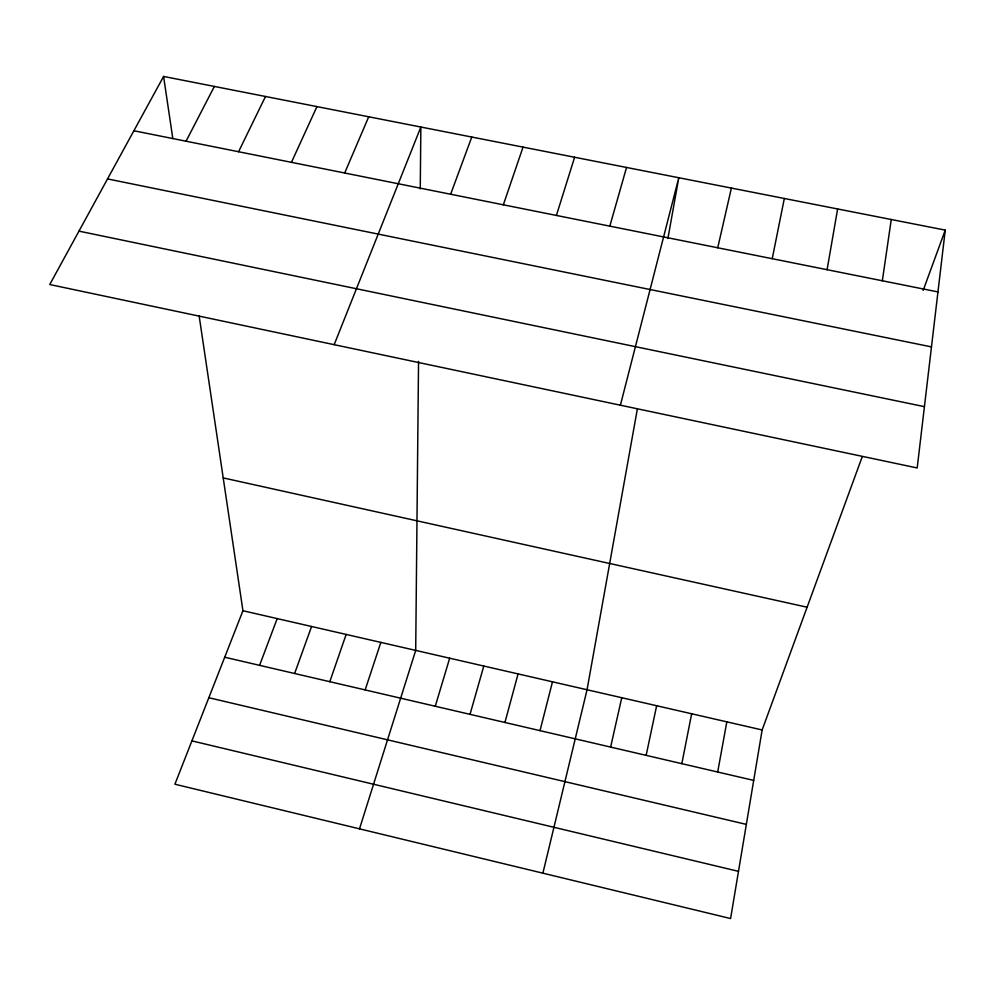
<?xml version="1.0" encoding="UTF-8"?>
<svg xmlns="http://www.w3.org/2000/svg" width="995" height="995" viewBox="0 0 995 995"><rect width="100%" height="100%" fill="white"/><g stroke="black" fill="none" stroke-linecap="round" stroke-linejoin="round"><path stroke-width="1.49" d="M418.547 361.322L415.699 650.407L359.506 828.847M420.251 188.851L420.86 127.037L334.171 344.68M945.25 230.119L917.191 467.961L49.75 284.533L163.59 76.453L945.25 230.119L923.161 290.428M882.341 280.777L891.259 219.509M862.255 456.668L762.145 729.957L730.591 918.547L174.909 784.222L242.942 610.731L199.137 315.838M827.094 269.695L837.616 208.962M637.335 409.107L587.05 689.759L542.897 873.175M667.906 238.501L678.789 177.732L620.395 405.201M717.693 772.008L726.823 721.848M681.836 763.662L691.649 713.776M772.232 258.7L784.334 198.49M646.153 755.354L656.638 705.729M610.619 747.083L621.763 697.731M717.731 247.78L731.387 188.08M540.011 730.641L552.486 681.811M504.938 722.469L518.072 673.913M470.026 714.335L483.794 666.041M609.823 226.151L626.539 167.471M435.263 706.251L449.678 658.205M556.404 215.442L574.612 157.26M365.153 689.921L380.836 642.409M503.346 204.808L523.034 147.123M329.805 681.687L346.136 634.437M294.619 673.491L311.584 626.502M450.635 194.236L471.779 137.049M259.583 665.344L277.195 618.604M344.68 173.006L368.722 116.788M291.448 162.334L316.945 106.602M238.576 151.737L265.491 96.49M186.053 141.203L214.373 86.441M133.89 130.755L937.962 291.921M107.535 178.913L931.469 346.894M78.966 231.138L924.417 406.656M223.216 477.911L807.107 607.211M242.942 610.731L762.145 729.957M224.708 657.222L753.7 780.403M208.826 697.719L746.35 824.395M191.911 740.877L738.489 871.346M163.59 76.453L172.807 138.529"/></g></svg>
